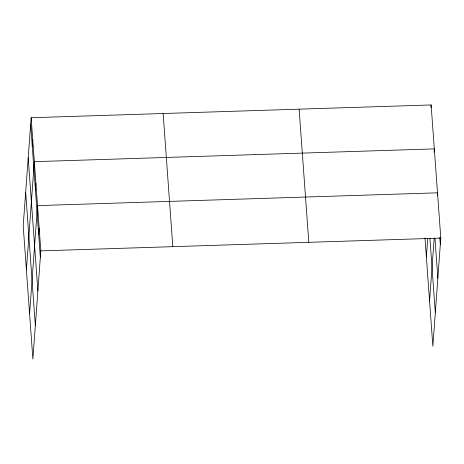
<?xml version="1.0" encoding="UTF-8"?>
<svg xmlns="http://www.w3.org/2000/svg" width="464" height="464" viewBox="0 0 464 464"><rect width="100%" height="100%" fill="white"/><g stroke="black" fill="none" stroke-linecap="round" stroke-linejoin="round"><path stroke-width="0.7" d="M31.146 117.728L23.2 225.898L32.874 359.049L40.82 250.879L31.146 117.728L431.126 104.951L440.8 238.102L432.854 346.272L424.983 237.928M32.26 146.224L32.741 139.699M26.39 269.839L34.336 161.669L434.316 148.892L434.078 152.151M35.455 190.165L35.931 183.64M29.586 313.78L37.526 205.61L437.511 192.827L437.32 195.437M38.692 234.767L39.173 228.242M430.934 107.561L431.126 104.951M426.375 257.062L427.738 238.508M429.565 301.003L434.2 237.939M40.82 250.879L440.8 238.102M439.808 237.551L440.319 244.627M434.977 238.554L437.859 278.168M429.919 238.403L435.319 312.73M299.129 109.168L308.804 242.318M163.137 113.512L172.811 246.662M30.665 124.253L40.339 257.404M28.2 157.795L37.874 290.945M25.665 192.357L35.339 325.508"/></g></svg>
